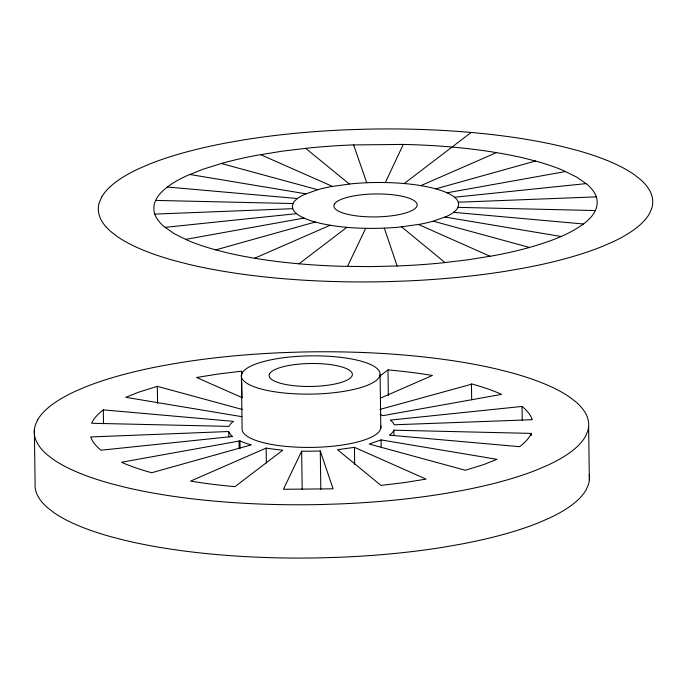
<?xml version="1.0" encoding="UTF-8"?>
<svg xmlns="http://www.w3.org/2000/svg" width="687" height="687" viewBox="0 0 687 687"><rect width="100%" height="100%" fill="white"/><g stroke="black" fill="none" stroke-linecap="round" stroke-linejoin="round"><path stroke-width="1.03" d="M393.891 430.191L393.634 430.775A83.17 22.929 -0.8 0 1 389.538 435.172L519.638 446.679A221.789 61.134 -0.8 0 0 530.562 434.94L531.257 433.394L393.891 430.191L393.969 435.524M385.347 182.536L403.278 144.425L409.941 144.588A221.789 61.134 -0.8 0 1 525.856 158.542L536.203 161.222A221.789 61.134 -0.8 0 1 562.936 170.324L576.805 177.169L587.239 184.494A221.789 61.134 -0.8 0 1 596.05 196.121C598.034 201.36 597.381 207.259 594.607 212.094A221.789 61.134 -0.8 0 1 583.684 223.833C567.273 235.761 547.676 242.193 528.38 247.758A221.789 61.134 -0.8 0 1 494.09 255.573L468.611 259.72L441.543 262.949A221.789 61.134 -0.8 0 1 398.975 265.929L369.984 266.625L341.096 266.273A221.789 61.134 -0.8 0 1 225.181 252.318L214.842 249.647A221.789 61.134 -0.8 0 1 188.109 240.536L174.232 233.692L163.807 226.367A221.789 61.134 -0.8 0 1 154.987 214.739C153.003 209.501 153.656 203.61 156.438 198.766A221.789 61.134 -0.8 0 1 186.289 175.992L203 169.242L222.665 163.102A221.789 61.134 -0.8 0 1 256.947 155.296L282.426 151.14L309.493 147.92A221.789 61.134 -0.8 0 1 352.07 144.94L403.278 144.425M347.485 266.427L365.69 228.324M301.653 451.17L283.448 489.273L333.092 488.826L320.279 450.955A83.17 22.929 -0.8 0 1 301.653 451.17L302.186 489.539M299.017 263.808L346.832 227.32M404.205 183.541L471.153 132.462M379.593 376.296L387.983 369.898A221.789 61.134 -0.8 0 1 432.389 375.454L380.692 398.039M254.611 258.243L330.181 225.233M420.856 185.627L496.426 152.617M266.144 448.079L190.574 481.089A221.789 61.134 -0.8 0 0 234.98 486.645L282.795 450.165A83.17 22.929 -0.8 0 1 266.144 448.079L266.35 463.004M381.053 439.92L369.185 444.025L465.357 470.269L484 464.464L496.993 459.32L381.053 439.92L381.156 447.374M433.222 221.18L432.844 221.3A83.17 22.929 -0.8 0 1 419.98 224.237L400.281 227.002A83.17 22.929 -0.8 0 1 297.918 214.679L296.123 213.279A83.17 22.929 -0.8 0 1 292.825 208.925L292.379 205.928L293.366 202.931A83.17 22.929 -0.8 0 1 304.556 194.395L318.201 189.56A83.17 22.929 -0.8 0 1 331.057 186.632L350.756 183.867A83.17 22.929 -0.8 0 1 453.128 196.19L454.914 197.581A83.17 22.929 -0.8 0 1 458.22 201.944L458.658 204.932L457.679 207.929A83.17 22.929 -0.8 0 1 446.481 216.474L433.222 221.18L529.394 247.432M242.399 409.486L157.332 386.352L138.954 392.079L125.755 397.318L241.833 416.666M215.752 249.879L315.264 222.013M435.773 188.848L535.491 161.033M379.963 409.4L472.158 384.059A221.789 61.134 -0.8 0 1 498.891 393.17L501.613 394.364L382.977 415.644A83.17 22.929 -0.8 0 0 380.272 414.501M185.542 239.411L304.023 218.062M239.978 440.908L121.505 462.248L124.064 463.382A221.789 61.134 -0.8 0 0 150.797 472.484L151.715 472.725L251.227 444.85A83.17 22.929 -0.8 0 1 239.978 440.908L240.081 448.371M447.022 192.798L565.65 171.518M354.44 447.34L337.532 449.702L380.95 485.408L404.574 482.566L426.052 479.114L354.44 447.34L354.681 464.395M165.078 227.354L296.604 213.657M454.485 197.246L586.088 183.609M522.051 406.446L390.448 420.092L390.877 420.427A83.17 22.929 -0.8 0 1 394.175 424.781L532.193 419.714L532.013 418.958A221.789 61.134 -0.8 0 0 523.193 407.339L522.051 406.446L522.249 420.307M154.85 214.095L292.765 208.685M458.289 202.218L596.239 196.868M228.728 431.522L90.804 436.941L90.95 437.585A221.789 61.134 -0.8 0 0 99.761 449.204L101.041 450.2L232.567 436.494L232.086 436.125A83.17 22.929 -0.8 0 1 228.78 431.762L228.805 436.855M155.7 200.415L293.083 203.55M457.937 207.354L595.294 210.548M167.362 187.027L297.462 198.526M103.316 409.864L233.417 421.371A83.17 22.929 -0.8 0 0 229.321 425.777L229.046 426.395L91.654 423.261L92.393 421.612A221.789 61.134 -0.8 0 1 103.316 409.864L103.514 423.724M453.583 212.335L583.366 223.988M189.792 174.472L305.87 193.82M445.09 217.075L561.039 236.483M221.369 163.515L317.712 189.715M260.622 154.652L332.431 186.392M242.193 397.653L196.576 377.489L218.389 373.986L241.644 371.178L241.704 375.437M418.486 224.494L490.089 256.268M305.681 148.332L349.331 184.022M401.569 226.856L444.987 262.571M353.625 144.888L366.721 182.742M384.316 228.118L397.129 265.989M588.613 426.601L589.352 479.895M531.257 433.394L531.283 435.524M471.454 383.878L471.677 399.868M387.983 369.898L388.344 395.48M380.091 374.561L380.83 427.855M320.279 450.955L320.812 489.333M241.79 381.835L242.013 397.825M241.386 375.394L242.125 428.688A69.378 19.124 -0.8 0 0 245.25 434.819L246.745 435.987A69.378 19.124 -0.8 0 0 344.659 444.644L348.575 443.957A69.378 19.124 -0.8 0 0 368.18 438.564L370.679 437.482A69.378 19.124 -0.8 0 0 380.014 430.354L380.572 429.109A69.378 19.124 -0.8 0 0 380.469 425.365M239.059 441.071L239.162 448.534M157.332 386.352L157.563 403.406M34.35 429.942L35.097 483.236A277.239 76.42 -0.8 0 0 47.575 507.736L53.543 512.382A277.239 76.42 -0.8 0 0 111.371 536.839L124.304 540.18A277.239 76.42 -0.8 0 0 323.448 557.784L341.542 557.183A277.239 76.42 -0.8 0 0 444.798 546.981L460.436 544.241A277.239 76.42 -0.8 0 0 538.806 522.678L548.767 518.367A277.239 76.42 -0.8 0 0 586.08 489.9L588.312 484.902A277.239 76.42 -0.8 0 0 589.214 474.897M101.659 197.1L99.435 202.098A277.239 76.42 -0.8 0 0 110.873 231.596L116.842 236.242A277.239 76.42 -0.8 0 0 174.67 260.699L187.594 264.04A277.239 76.42 -0.8 0 0 386.747 281.653L404.832 281.052A277.239 76.42 -0.8 0 0 508.097 270.841L523.734 268.102A277.239 76.42 -0.8 0 0 602.104 246.539L612.065 242.228A277.239 76.42 -0.8 0 0 649.378 213.76L651.602 208.771A277.239 76.42 -0.8 0 0 640.164 179.264L634.204 174.618A277.239 76.42 -0.8 0 0 576.367 150.161L563.443 146.82A277.239 76.42 -0.8 0 0 364.299 129.216L346.205 129.817A277.239 76.42 -0.8 0 0 242.94 140.019L227.303 142.759A277.239 76.42 -0.8 0 0 148.933 164.322L138.972 168.633A277.239 76.42 -0.8 0 0 101.659 197.1M37.622 419.946L35.398 424.935A277.239 76.42 -0.8 0 0 46.836 454.442L52.796 459.088A277.239 76.42 -0.8 0 0 110.633 483.536L123.557 486.885A277.239 76.42 -0.8 0 0 322.701 504.49L340.795 503.889A277.239 76.42 -0.8 0 0 444.06 493.678L459.697 490.947A277.239 76.42 -0.8 0 0 538.067 469.384L548.028 465.073A277.239 76.42 -0.8 0 0 585.341 436.606L587.565 431.608A277.239 76.42 -0.8 0 0 576.127 402.11L570.158 397.464A277.239 76.42 -0.8 0 0 512.33 373.007L499.406 369.666A277.239 76.42 -0.8 0 0 300.253 352.053L282.168 352.654A277.239 76.42 -0.8 0 0 178.903 362.865L163.266 365.604A277.239 76.42 -0.8 0 0 84.896 387.167L74.935 391.47A277.239 76.42 -0.8 0 0 37.622 419.946M242.202 372.895L241.644 374.14A69.378 19.124 -0.8 0 0 244.503 381.525L245.998 382.693A69.378 19.124 -0.8 0 0 343.912 391.35L347.828 390.663A69.378 19.124 -0.8 0 0 367.442 385.27L369.932 384.188A69.378 19.124 -0.8 0 0 379.267 377.06L379.825 375.815A69.378 19.124 -0.8 0 0 376.965 368.43L375.471 367.27A69.378 19.124 -0.8 0 0 277.557 358.605L273.641 359.292A69.378 19.124 -0.8 0 0 254.035 364.694L251.536 365.767A69.378 19.124 -0.8 0 0 242.202 372.895M334.389 204.176L334.054 204.932A41.641 11.481 -0.8 0 0 335.771 209.363L336.664 210.059A41.641 11.481 -0.8 0 0 395.429 215.254L397.782 214.842A41.641 11.481 -0.8 0 0 409.555 211.605L411.049 210.961A41.641 11.481 -0.8 0 0 416.657 206.684L416.992 205.937A41.641 11.481 -0.8 0 0 415.266 201.497L414.373 200.802A41.641 11.481 -0.8 0 0 355.608 195.606L353.255 196.018A41.641 11.481 -0.8 0 0 341.491 199.256L339.988 199.908A41.641 11.481 -0.8 0 0 334.389 204.176M269.605 373.728L269.27 374.475A41.641 11.481 -0.8 0 0 270.987 378.906L271.88 379.61A41.641 11.481 -0.8 0 0 330.653 384.806L332.997 384.394A41.641 11.481 -0.8 0 0 344.771 381.156L346.265 380.504A41.641 11.481 -0.8 0 0 351.873 376.227L352.208 375.48A41.641 11.481 -0.8 0 0 350.482 371.049L349.589 370.353A41.641 11.481 -0.8 0 0 290.824 365.158L288.471 365.561A41.641 11.481 -0.8 0 0 276.706 368.807L275.204 369.451A41.641 11.481 -0.8 0 0 269.605 373.728"/></g></svg>
